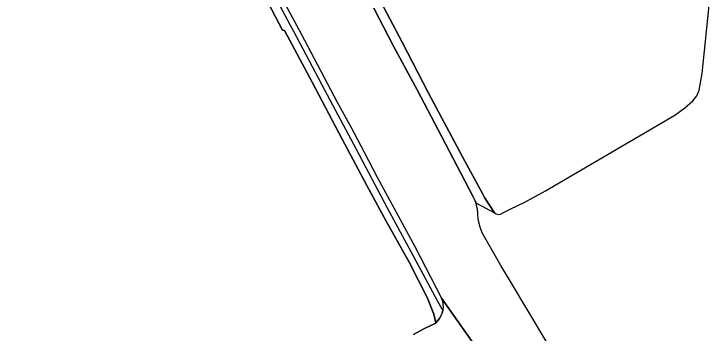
# Model space of a CAD drawing. Header units: inches. Extents: x 1273557 to 1282364, y 239587 to 246310.
# Drawn here: x 1280949.6 to 1281400.4, y 243682.9 to 243890.3 of the extents above; entities that cross this region are included whole.
import ezdxf

# ---------------------------------------------------------------- set-up
doc = ezdxf.new("R2010")
doc.units = ezdxf.units.IN
doc.header["$MEASUREMENT"] = 0
for name, color, linetype in [('GRASS', 3, 'Continuous'), ('PATH', 253, 'Continuous'), ('STREET-NONUW', 4, 'Continuous'), ('STREET-UW', 50, 'Continuous')]:
    doc.layers.add(name, color=color, linetype=linetype)

msp = doc.modelspace()

# ---------------------------------------------------------------- linework, layer by layer
at = {"layer": 'GRASS'}
for points in [[(1281208.37, 243682.7), (1281215.52, 243686.47), (1281222.76, 243690.05), (1281222.83, 243690.13), (1281221.44, 243695.9), (1281217.37, 243706.11), (1281205.61, 243729.41), (1281190.59, 243756), (1281178.16, 243779.16), (1281162.23, 243809.22), (1281142.8, 243846.04), (1281124.87, 243879.61), (1281123.45, 243879.82), (1281107.4, 243910.78), (1281080.6, 243960.65), (1281058.33, 244002.41), (1281028.67, 244057.69), (1281016.89, 244079.92), (1281005.11, 244102.15), (1280982.02, 244145.82), (1280971.29, 244165.42), (1280948.38, 244208.63)], [(1281125.25, 243896.56), (1281135.62, 243877.51), (1281158.9, 243833.24), (1281167.71, 243817.07), (1281176.35, 243800.81), (1281184.83, 243784.46), (1281209.13, 243739.56), (1281226.57, 243706.13), (1281227.13, 243704.26), (1281227.44, 243702.32), (1281227.5, 243700.37), (1281227.33, 243698.76), (1281226.94, 243699.12), (1281224.04, 243703.98), (1281206.75, 243736.19), (1281191.52, 243764.56), (1281171.54, 243802.56), (1281150.9, 243841.01), (1281130.83, 243878.85), (1281128.76, 243882.78), (1281112.51, 243913.53)], [(1281183.18, 243906.07), (1281200.94, 243872), (1281217.91, 243839.39), (1281240.13, 243797.79), (1281253, 243773.94), (1281254.34, 243771.45), (1281260.88, 243761.37), (1281261.84, 243760.82), (1281263.37, 243760.42), (1281264.61, 243760.65), (1281267.43, 243762.07), (1281271.46, 243764.04), (1281279.94, 243768.21), (1281293.86, 243775.76), (1281377.51, 243824.61), (1281384.02, 243829.36), (1281389.27, 243834.04), (1281391.75, 243837.23), (1281393.31, 243840.95), (1281394.29, 243845.57), (1281395.28, 243851.81), (1281400.41, 243902.19)]]:
    msp.add_lwpolyline(points, dxfattribs=at)
at = {"layer": 'PATH'}
for points in [[(1281107.4, 243910.78), (1281123.45, 243879.82), (1281124.87, 243879.61), (1281142.8, 243846.04), (1281162.23, 243809.22), (1281178.16, 243779.16), (1281190.59, 243756), (1281205.61, 243729.41), (1281217.37, 243706.11), (1281221.44, 243695.9), (1281222.83, 243690.13), (1281225.16, 243692.99), (1281226.11, 243694.7), (1281226.82, 243696.52), (1281227.29, 243698.42), (1281227.33, 243698.76), (1281226.94, 243699.12), (1281224.04, 243703.98), (1281206.75, 243736.19), (1281191.52, 243764.56), (1281171.54, 243802.56), (1281150.9, 243841.01), (1281130.83, 243878.85), (1281128.76, 243882.78), (1281112.51, 243913.53)], [(1281182.59, 243894.03), (1281195.39, 243869.5), (1281210.65, 243841.13), (1281229.17, 243806.2), (1281247.09, 243771.78), (1281248.24, 243769.21), (1281248.68, 243767.87), (1281260.83, 243761.45), (1281254.34, 243771.45), (1281253, 243773.94), (1281240.13, 243797.79), (1281217.91, 243839.39), (1281200.94, 243872), (1281183.18, 243906.07)]]:
    msp.add_lwpolyline(points, dxfattribs=at)
at = {"layer": 'STREET-NONUW'}
for points in [[(1280946.62, 244232.19), (1280951.55, 244222.55), (1280967.3, 244193.72), (1280995.89, 244140.63), (1281016.25, 244102.49), (1281052.77, 244032.57), (1281070.35, 243999.8), (1281098.17, 243947.87), (1281105.07, 243934.97), (1281115.07, 243915.72), (1281125.25, 243896.56), (1281135.62, 243877.51), (1281158.9, 243833.24), (1281167.71, 243817.07), (1281176.35, 243800.81), (1281184.83, 243784.46), (1281209.13, 243739.56), (1281226.57, 243706.13), (1281253.97, 243667.28)], [(1281294.32, 243678.41), (1281271.26, 243716.98), (1281264.96, 243727.4), (1281258.85, 243737.93), (1281252.92, 243748.56), (1281251.46, 243752.13), (1281250.28, 243757.13), (1281250, 243760.97), (1281249.7, 243763.77), (1281249.11, 243766.53), (1281248.68, 243767.87), (1281248.24, 243769.21), (1281247.09, 243771.78), (1281229.17, 243806.2), (1281210.65, 243841.13), (1281195.39, 243869.5), (1281182.59, 243894.03)]]:
    msp.add_lwpolyline(points, dxfattribs=at)
at = {"layer": 'STREET-UW'}
msp.add_lwpolyline([(1281253.97, 243667.28), (1281226.57, 243706.13), (1281226.57, 243706.13), (1281226.57, 243706.13), (1281227.13, 243704.26), (1281227.44, 243702.32), (1281227.5, 243700.37), (1281227.33, 243698.76), (1281227.29, 243698.42), (1281226.82, 243696.52), (1281226.11, 243694.7), (1281225.16, 243692.99), (1281222.83, 243690.13), (1281222.76, 243690.05), (1281215.52, 243686.47), (1281208.37, 243682.7)], dxfattribs=at)

doc.saveas('drawing.dxf')
